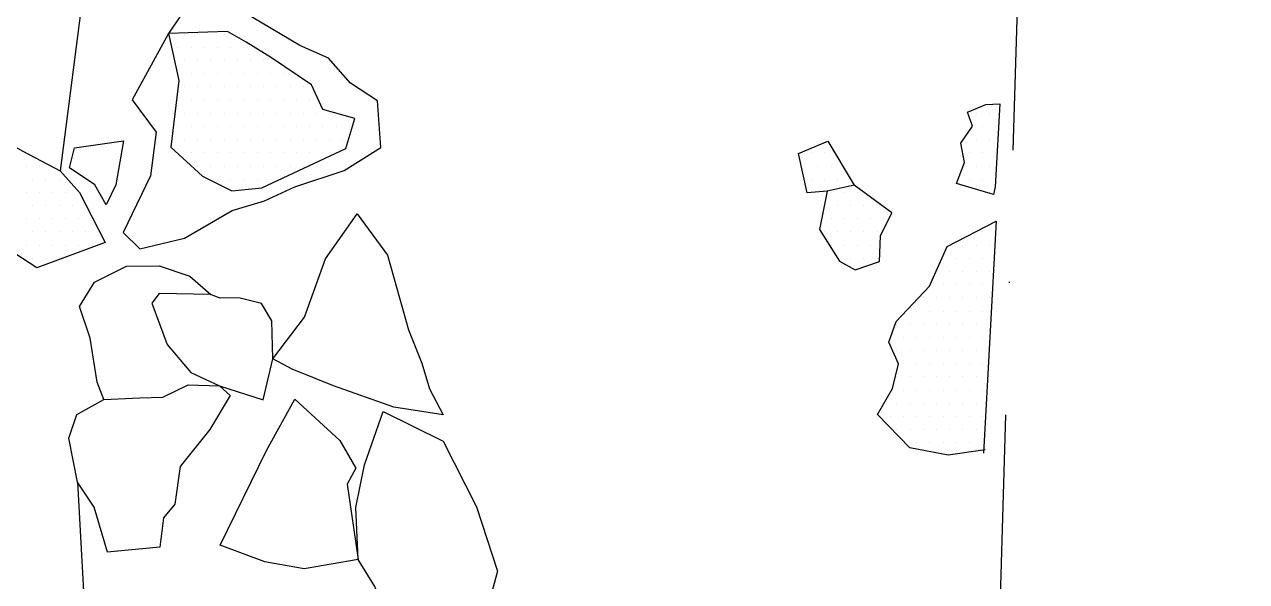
# Model space of a CAD drawing. Header units: metres. Extents: x -1264 to -948, y -1229 to -834.
# Drawn here: x -1063.3 to -947.5, y -1145.7 to -1092.8 of the extents above; entities that cross this region are included whole.
import ezdxf

# ---------------------------------------------------------------- set-up
doc = ezdxf.new("R2010")
doc.units = ezdxf.units.M
doc.header["$LTSCALE"] = 25
doc.header["$MEASUREMENT"] = 0
doc.linetypes.add('STRICHPUNKTX2', pattern=[2, 1, -0.5, 0, -0.5])
doc.layers.get('0').update_dxf_attribs({"linetype": 'CONTINUOUS'})
for name, color, linetype in [('BEFUND', 1, 'CONTINUOUS'), ('GRABUNGSGRENZE', 3, 'STRICHPUNKTX2'), ('STEINE', 4, 'CONTINUOUS'), ('STEINESCHRAFF', 4, 'CONTINUOUS')]:
    doc.layers.add(name, color=color, linetype=linetype)

# ---------------------------------------------------------------- blocks, each defined once
blk = doc.blocks.new('*X3')
at = {"color": 0}
for p, q in [((-1049.375, -1093.75), (-1049.375, -1093.75)), ((-1048.125, -1093.75), (-1048.125, -1093.75)), ((-1046.875, -1093.75), (-1046.875, -1093.75)), ((-1045.625, -1093.75), (-1045.625, -1093.75)), ((-1044.375, -1093.75), (-1044.375, -1093.75)), ((-1048.75, -1095), (-1048.75, -1095)), ((-1047.5, -1095), (-1047.5, -1095)), ((-1046.25, -1095), (-1046.25, -1095)), ((-1045, -1095), (-1045, -1095)), ((-1043.75, -1095), (-1043.75, -1095)), ((-1042.5, -1095), (-1042.5, -1095)), ((-1048.125, -1096.25), (-1048.125, -1096.25)), ((-1046.875, -1096.25), (-1046.875, -1096.25)), ((-1045.625, -1096.25), (-1045.625, -1096.25)), ((-1044.375, -1096.25), (-1044.375, -1096.25)), ((-1043.125, -1096.25), (-1043.125, -1096.25)), ((-1041.875, -1096.25), (-1041.875, -1096.25)), ((-1040.625, -1096.25), (-1040.625, -1096.25)), ((-1048.75, -1097.5), (-1048.75, -1097.5)), ((-1047.5, -1097.5), (-1047.5, -1097.5)), ((-1046.25, -1097.5), (-1046.25, -1097.5)), ((-1045, -1097.5), (-1045, -1097.5)), ((-1043.75, -1097.5), (-1043.75, -1097.5)), ((-1042.5, -1097.5), (-1042.5, -1097.5)), ((-1041.25, -1097.5), (-1041.25, -1097.5)), ((-1040, -1097.5), (-1040, -1097.5)), ((-1038.75, -1097.5), (-1038.75, -1097.5)), ((-1048.125, -1098.75), (-1048.125, -1098.75)), ((-1046.875, -1098.75), (-1046.875, -1098.75)), ((-1045.625, -1098.75), (-1045.625, -1098.75)), ((-1044.375, -1098.75), (-1044.375, -1098.75)), ((-1043.125, -1098.75), (-1043.125, -1098.75)), ((-1041.875, -1098.75), (-1041.875, -1098.75)), ((-1040.625, -1098.75), (-1040.625, -1098.75)), ((-1039.375, -1098.75), (-1039.375, -1098.75)), ((-1038.125, -1098.75), (-1038.125, -1098.75)), ((-1036.875, -1098.75), (-1036.875, -1098.75)), ((-1048.75, -1100), (-1048.75, -1100)), ((-1047.5, -1100), (-1047.5, -1100)), ((-1046.25, -1100), (-1046.25, -1100)), ((-1045, -1100), (-1045, -1100)), ((-1043.75, -1100), (-1043.75, -1100)), ((-1042.5, -1100), (-1042.5, -1100)), ((-1041.25, -1100), (-1041.25, -1100)), ((-1040, -1100), (-1040, -1100)), ((-1038.75, -1100), (-1038.75, -1100)), ((-1037.5, -1100), (-1037.5, -1100)), ((-1036.25, -1100), (-1036.25, -1100)), ((-1048.125, -1101.25), (-1048.125, -1101.25)), ((-1046.875, -1101.25), (-1046.875, -1101.25)), ((-1045.625, -1101.25), (-1045.625, -1101.25)), ((-1044.375, -1101.25), (-1044.375, -1101.25)), ((-1043.125, -1101.25), (-1043.125, -1101.25)), ((-1041.875, -1101.25), (-1041.875, -1101.25)), ((-1040.625, -1101.25), (-1040.625, -1101.25)), ((-1039.375, -1101.25), (-1039.375, -1101.25)), ((-1038.125, -1101.25), (-1038.125, -1101.25)), ((-1036.875, -1101.25), (-1036.875, -1101.25)), ((-1035.625, -1101.25), (-1035.625, -1101.25)), ((-1034.375, -1101.25), (-1034.375, -1101.25)), ((-973.125, -1101.25), (-973.125, -1101.25)), ((-971.875, -1101.25), (-971.875, -1101.25)), ((-1048.75, -1102.5), (-1048.75, -1102.5)), ((-1047.5, -1102.5), (-1047.5, -1102.5)), ((-1046.25, -1102.5), (-1046.25, -1102.5)), ((-1045, -1102.5), (-1045, -1102.5)), ((-1043.75, -1102.5), (-1043.75, -1102.5)), ((-1042.5, -1102.5), (-1042.5, -1102.5)), ((-1041.25, -1102.5), (-1041.25, -1102.5)), ((-1040, -1102.5), (-1040, -1102.5)), ((-1038.75, -1102.5), (-1038.75, -1102.5)), ((-1037.5, -1102.5), (-1037.5, -1102.5)), ((-1036.25, -1102.5), (-1036.25, -1102.5)), ((-1035, -1102.5), (-1035, -1102.5)), ((-1033.75, -1102.5), (-1033.75, -1102.5)), ((-1032.5, -1102.5), (-1032.5, -1102.5)), ((-972.5, -1102.5), (-972.5, -1102.5)), ((-971.25, -1102.5), (-971.25, -1102.5)), ((-1048.125, -1103.75), (-1048.125, -1103.75)), ((-1046.875, -1103.75), (-1046.875, -1103.75)), ((-1045.625, -1103.75), (-1045.625, -1103.75)), ((-1044.375, -1103.75), (-1044.375, -1103.75)), ((-1043.125, -1103.75), (-1043.125, -1103.75)), ((-1041.875, -1103.75), (-1041.875, -1103.75)), ((-1040.625, -1103.75), (-1040.625, -1103.75)), ((-1039.375, -1103.75), (-1039.375, -1103.75)), ((-1038.125, -1103.75), (-1038.125, -1103.75)), ((-1036.875, -1103.75), (-1036.875, -1103.75)), ((-1035.625, -1103.75), (-1035.625, -1103.75)), ((-1034.375, -1103.75), (-1034.375, -1103.75)), ((-1033.125, -1103.75), (-1033.125, -1103.75)), ((-973.125, -1103.75), (-973.125, -1103.75)), ((-971.875, -1103.75), (-971.875, -1103.75)), ((-1048.75, -1105), (-1048.75, -1105)), ((-1047.5, -1105), (-1047.5, -1105)), ((-1046.25, -1105), (-1046.25, -1105)), ((-1045, -1105), (-1045, -1105)), ((-1043.75, -1105), (-1043.75, -1105)), ((-1042.5, -1105), (-1042.5, -1105)), ((-1041.25, -1105), (-1041.25, -1105)), ((-1040, -1105), (-1040, -1105)), ((-1038.75, -1105), (-1038.75, -1105)), ((-1037.5, -1105), (-1037.5, -1105)), ((-1036.25, -1105), (-1036.25, -1105)), ((-1035, -1105), (-1035, -1105)), ((-1033.75, -1105), (-1033.75, -1105)), ((-988.75, -1105), (-988.75, -1105)), ((-987.5, -1105), (-987.5, -1105)), ((-973.75, -1105), (-973.75, -1105)), ((-972.5, -1105), (-972.5, -1105)), ((-971.25, -1105), (-971.25, -1105)), ((-1063.125, -1106.25), (-1063.125, -1106.25)), ((-1061.875, -1106.25), (-1061.875, -1106.25)), ((-1046.875, -1106.25), (-1046.875, -1106.25)), ((-1045.625, -1106.25), (-1045.625, -1106.25)), ((-1044.375, -1106.25), (-1044.375, -1106.25)), ((-1043.125, -1106.25), (-1043.125, -1106.25)), ((-1041.875, -1106.25), (-1041.875, -1106.25)), ((-1040.625, -1106.25), (-1040.625, -1106.25)), ((-1039.375, -1106.25), (-1039.375, -1106.25)), ((-1038.125, -1106.25), (-1038.125, -1106.25)), ((-1036.875, -1106.25), (-1036.875, -1106.25)), ((-989.375, -1106.25), (-989.375, -1106.25)), ((-988.125, -1106.25), (-988.125, -1106.25)), ((-986.875, -1106.25), (-986.875, -1106.25)), ((-973.125, -1106.25), (-973.125, -1106.25)), ((-971.875, -1106.25), (-971.875, -1106.25)), ((-1062.5, -1107.5), (-1062.5, -1107.5)), ((-1061.25, -1107.5), (-1061.25, -1107.5)), ((-1060, -1107.5), (-1060, -1107.5)), ((-1045, -1107.5), (-1045, -1107.5)), ((-1043.75, -1107.5), (-1043.75, -1107.5)), ((-1042.5, -1107.5), (-1042.5, -1107.5)), ((-1041.25, -1107.5), (-1041.25, -1107.5)), ((-1040, -1107.5), (-1040, -1107.5)), ((-988.75, -1107.5), (-988.75, -1107.5)), ((-987.5, -1107.5), (-987.5, -1107.5)), ((-986.25, -1107.5), (-986.25, -1107.5)), ((-973.75, -1107.5), (-973.75, -1107.5)), ((-972.5, -1107.5), (-972.5, -1107.5)), ((-1063.125, -1108.75), (-1063.125, -1108.75)), ((-1061.875, -1108.75), (-1061.875, -1108.75)), ((-1060.625, -1108.75), (-1060.625, -1108.75)), ((-1059.375, -1108.75), (-1059.375, -1108.75)), ((-1058.125, -1108.75), (-1058.125, -1108.75)), ((-986.875, -1108.75), (-986.875, -1108.75)), ((-985.625, -1108.75), (-985.625, -1108.75)), ((-984.375, -1108.75), (-984.375, -1108.75)), ((-971.875, -1108.75), (-971.875, -1108.75)), ((-1062.5, -1110), (-1062.5, -1110)), ((-1061.25, -1110), (-1061.25, -1110)), ((-1060, -1110), (-1060, -1110)), ((-1058.75, -1110), (-1058.75, -1110)), ((-1057.5, -1110), (-1057.5, -1110)), ((-987.5, -1110), (-987.5, -1110)), ((-986.25, -1110), (-986.25, -1110)), ((-985, -1110), (-985, -1110)), ((-983.75, -1110), (-983.75, -1110)), ((-982.5, -1110), (-982.5, -1110)), ((-1063.125, -1111.25), (-1063.125, -1111.25)), ((-1061.875, -1111.25), (-1061.875, -1111.25)), ((-1060.625, -1111.25), (-1060.625, -1111.25)), ((-1059.375, -1111.25), (-1059.375, -1111.25)), ((-1058.125, -1111.25), (-1058.125, -1111.25)), ((-1056.875, -1111.25), (-1056.875, -1111.25)), ((-986.875, -1111.25), (-986.875, -1111.25)), ((-985.625, -1111.25), (-985.625, -1111.25)), ((-984.375, -1111.25), (-984.375, -1111.25)), ((-983.125, -1111.25), (-983.125, -1111.25)), ((-981.875, -1111.25), (-981.875, -1111.25)), ((-1062.5, -1112.5), (-1062.5, -1112.5)), ((-1061.25, -1112.5), (-1061.25, -1112.5)), ((-1060, -1112.5), (-1060, -1112.5)), ((-1058.75, -1112.5), (-1058.75, -1112.5)), ((-1057.5, -1112.5), (-1057.5, -1112.5)), ((-1056.25, -1112.5), (-1056.25, -1112.5)), ((-987.5, -1112.5), (-987.5, -1112.5)), ((-986.25, -1112.5), (-986.25, -1112.5)), ((-985, -1112.5), (-985, -1112.5)), ((-983.75, -1112.5), (-983.75, -1112.5)), ((-982.5, -1112.5), (-982.5, -1112.5)), ((-972.5, -1112.5), (-972.5, -1112.5)), ((-1063.125, -1113.75), (-1063.125, -1113.75)), ((-1061.875, -1113.75), (-1061.875, -1113.75)), ((-1060.625, -1113.75), (-1060.625, -1113.75)), ((-1059.375, -1113.75), (-1059.375, -1113.75)), ((-1058.125, -1113.75), (-1058.125, -1113.75)), ((-1056.875, -1113.75), (-1056.875, -1113.75)), ((-986.875, -1113.75), (-986.875, -1113.75)), ((-985.625, -1113.75), (-985.625, -1113.75)), ((-984.375, -1113.75), (-984.375, -1113.75)), ((-983.125, -1113.75), (-983.125, -1113.75)), ((-974.375, -1113.75), (-974.375, -1113.75)), ((-973.125, -1113.75), (-973.125, -1113.75)), ((-971.875, -1113.75), (-971.875, -1113.75)), ((-1062.5, -1115), (-1062.5, -1115)), ((-1061.25, -1115), (-1061.25, -1115)), ((-1060, -1115), (-1060, -1115)), ((-985, -1115), (-985, -1115)), ((-983.75, -1115), (-983.75, -1115)), ((-982.5, -1115), (-982.5, -1115)), ((-976.25, -1115), (-976.25, -1115)), ((-975, -1115), (-975, -1115)), ((-973.75, -1115), (-973.75, -1115)), ((-972.5, -1115), (-972.5, -1115)), ((-976.875, -1116.25), (-976.875, -1116.25)), ((-975.625, -1116.25), (-975.625, -1116.25)), ((-974.375, -1116.25), (-974.375, -1116.25)), ((-973.125, -1116.25), (-973.125, -1116.25)), ((-971.875, -1116.25), (-971.875, -1116.25)), ((-976.25, -1117.5), (-976.25, -1117.5)), ((-975, -1117.5), (-975, -1117.5)), ((-973.75, -1117.5), (-973.75, -1117.5)), ((-972.5, -1117.5), (-972.5, -1117.5)), ((-978.125, -1118.75), (-978.125, -1118.75)), ((-976.875, -1118.75), (-976.875, -1118.75)), ((-975.625, -1118.75), (-975.625, -1118.75)), ((-974.375, -1118.75), (-974.375, -1118.75)), ((-973.125, -1118.75), (-973.125, -1118.75)), ((-971.875, -1118.75), (-971.875, -1118.75)), ((-978.75, -1120), (-978.75, -1120)), ((-977.5, -1120), (-977.5, -1120)), ((-976.25, -1120), (-976.25, -1120)), ((-975, -1120), (-975, -1120)), ((-973.75, -1120), (-973.75, -1120)), ((-972.5, -1120), (-972.5, -1120)), ((-980.625, -1121.25), (-980.625, -1121.25)), ((-979.375, -1121.25), (-979.375, -1121.25)), ((-978.125, -1121.25), (-978.125, -1121.25)), ((-976.875, -1121.25), (-976.875, -1121.25)), ((-975.625, -1121.25), (-975.625, -1121.25)), ((-974.375, -1121.25), (-974.375, -1121.25)), ((-973.125, -1121.25), (-973.125, -1121.25)), ((-971.875, -1121.25), (-971.875, -1121.25)), ((-980, -1122.5), (-980, -1122.5)), ((-978.75, -1122.5), (-978.75, -1122.5)), ((-977.5, -1122.5), (-977.5, -1122.5)), ((-976.25, -1122.5), (-976.25, -1122.5)), ((-975, -1122.5), (-975, -1122.5)), ((-973.75, -1122.5), (-973.75, -1122.5)), ((-972.5, -1122.5), (-972.5, -1122.5)), ((-980.625, -1123.75), (-980.625, -1123.75)), ((-979.375, -1123.75), (-979.375, -1123.75)), ((-978.125, -1123.75), (-978.125, -1123.75)), ((-976.875, -1123.75), (-976.875, -1123.75)), ((-975.625, -1123.75), (-975.625, -1123.75)), ((-974.375, -1123.75), (-974.375, -1123.75)), ((-973.125, -1123.75), (-973.125, -1123.75)), ((-980, -1125), (-980, -1125)), ((-978.75, -1125), (-978.75, -1125)), ((-977.5, -1125), (-977.5, -1125)), ((-976.25, -1125), (-976.25, -1125)), ((-975, -1125), (-975, -1125)), ((-973.75, -1125), (-973.75, -1125)), ((-972.5, -1125), (-972.5, -1125)), ((-980.625, -1126.25), (-980.625, -1126.25)), ((-979.375, -1126.25), (-979.375, -1126.25)), ((-978.125, -1126.25), (-978.125, -1126.25)), ((-976.875, -1126.25), (-976.875, -1126.25)), ((-975.625, -1126.25), (-975.625, -1126.25)), ((-974.375, -1126.25), (-974.375, -1126.25)), ((-973.125, -1126.25), (-973.125, -1126.25)), ((-980, -1127.5), (-980, -1127.5)), ((-978.75, -1127.5), (-978.75, -1127.5)), ((-977.5, -1127.5), (-977.5, -1127.5)), ((-976.25, -1127.5), (-976.25, -1127.5)), ((-975, -1127.5), (-975, -1127.5)), ((-973.75, -1127.5), (-973.75, -1127.5)), ((-972.5, -1127.5), (-972.5, -1127.5)), ((-980.625, -1128.75), (-980.625, -1128.75)), ((-979.375, -1128.75), (-979.375, -1128.75)), ((-978.125, -1128.75), (-978.125, -1128.75)), ((-976.875, -1128.75), (-976.875, -1128.75)), ((-975.625, -1128.75), (-975.625, -1128.75)), ((-974.375, -1128.75), (-974.375, -1128.75)), ((-973.125, -1128.75), (-973.125, -1128.75)), ((-981.25, -1130), (-981.25, -1130)), ((-980, -1130), (-980, -1130)), ((-978.75, -1130), (-978.75, -1130)), ((-977.5, -1130), (-977.5, -1130)), ((-976.25, -1130), (-976.25, -1130)), ((-975, -1130), (-975, -1130)), ((-973.75, -1130), (-973.75, -1130)), ((-972.5, -1130), (-972.5, -1130)), ((-980.625, -1131.25), (-980.625, -1131.25)), ((-979.375, -1131.25), (-979.375, -1131.25)), ((-978.125, -1131.25), (-978.125, -1131.25)), ((-976.875, -1131.25), (-976.875, -1131.25)), ((-975.625, -1131.25), (-975.625, -1131.25)), ((-974.375, -1131.25), (-974.375, -1131.25)), ((-973.125, -1131.25), (-973.125, -1131.25)), ((-978.75, -1132.5), (-978.75, -1132.5)), ((-977.5, -1132.5), (-977.5, -1132.5)), ((-976.25, -1132.5), (-976.25, -1132.5)), ((-975, -1132.5), (-975, -1132.5)), ((-973.75, -1132.5), (-973.75, -1132.5)), ((-972.5, -1132.5), (-972.5, -1132.5))]:
    blk.add_line(p, q, dxfattribs=at)

msp = doc.modelspace()

# ---------------------------------------------------------------- linework, layer by layer
at = {"layer": 'BEFUND'}
for points in [[(-1020.97, -900.7), (-1027.27, -928.09), (-1030.87, -949.92), (-1034.63, -965.37), (-1040.94, -988.99), (-1049.39, -1006.8), (-1051.26, -1025.92), (-1051.35, -1040.1), (-1059.91, -1106.71)], [(-1058.26, -1136.24), (-1056.14, -1174.74), (-1056.53, -1196.06)]]:
    msp.add_lwpolyline(points, dxfattribs=at)
at = {"layer": 'GRABUNGSGRENZE', "flags": 128}
msp.add_lwpolyline([(-1180.96, -1142.04), (-1157.9, -1144.28), (-1123.31, -1164.29), (-973.17, -1228.84), (-968.65, -1071.55), (-955.65, -1003.05), (-947.51, -922), (-1163.08, -834.15)], dxfattribs=at)
at = {"layer": 'STEINE'}
for points in [[(-1029.52, -1104.5), (-1029.83, -1100.06), (-1032.38, -1098.38), (-1034.47, -1096.03), (-1037.18, -1094.81), (-1041.77, -1092.11), (-1044.63, -1090.69), (-1046.97, -1089.77), (-1049.62, -1093.7), (-1053.09, -1099.98), (-1050.79, -1103.04), (-1051.35, -1107.17), (-1053.94, -1112.57), (-1052.36, -1114.1), (-1048.13, -1113.08), (-1043.59, -1110.48), (-1040.53, -1109.55), (-1037.68, -1108.23), (-1032.99, -1106.69), (-1029.52, -1104.5)], [(-1032.83, -1104.6), (-1031.97, -1101.74), (-1035.03, -1100.88), (-1036.1, -1098.54), (-1039.88, -1095.99), (-1042.28, -1094.51), (-1044.06, -1093.49), (-1049.62, -1093.7), (-1048.65, -1098.14), (-1049.41, -1104.46), (-1046.4, -1107.21), (-1043.64, -1108.59), (-1040.79, -1108.33), (-1032.83, -1104.6)], [(-971.48, -1108.94), (-975, -1107.92), (-974.24, -1105.93), (-974.59, -1104.09), (-973.47, -1102.46), (-973.93, -1101.14), (-972.2, -1100.42), (-970.87, -1100.37), (-971.33, -1108.22), (-971.48, -1108.94)], [(-1062.1, -1115.9), (-1064.91, -1114.06), (-1066.54, -1110.49), (-1067.46, -1107.33), (-1067.98, -1102.28), (-1063.43, -1104.83), (-1059.91, -1106.71), (-1058.08, -1108.75), (-1055.62, -1113.49), (-1062.1, -1115.9)], [(-1055.53, -1109.92), (-1056.6, -1108.04), (-1059, -1106.41), (-1058.54, -1104.52), (-1053.9, -1103.85), (-1054.61, -1108.04), (-1055.53, -1109.92)], [(-987.24, -1108.64), (-989.12, -1108.8), (-989.94, -1105.08), (-987.19, -1103.9), (-984.69, -1108.08), (-987.24, -1108.64)], [(-987.24, -1108.64), (-987.95, -1112.27), (-986.06, -1115.27), (-984.58, -1116.09), (-982.29, -1115.32), (-982.19, -1112.87), (-981.12, -1110.68), (-984.69, -1108.08)], [(-1039.75, -1124.55), (-1036.75, -1120.57), (-1034.76, -1115.06), (-1031.76, -1110.77), (-1028.9, -1114.7), (-1026.9, -1121.78), (-1025.63, -1124.94), (-1024.91, -1127.39), (-1023.63, -1129.84), (-1028.28, -1129.13), (-1033.99, -1127.09), (-1037.92, -1125.52), (-1039.75, -1124.55)], [(-972.28, -1133.16), (-975.79, -1133.68), (-979.42, -1132.96), (-982.48, -1129.81), (-981.05, -1127.36), (-980.49, -1125.01), (-981.41, -1122.97), (-980.7, -1120.98), (-977.54, -1117.66), (-975.86, -1113.89), (-971.22, -1111.49), (-972.43, -1133.47)], [(-1055.77, -1128.39), (-1056.38, -1126.75), (-1057.05, -1122.57), (-1058.07, -1119.56), (-1056.64, -1117.27), (-1053.63, -1115.74), (-1050.52, -1115.73), (-1047.61, -1116.7), (-1045.62, -1118.43)], [(-1045.62, -1118.43), (-1050.52, -1118.33), (-1051.23, -1119.25), (-1049.75, -1123.18), (-1047.51, -1125.83), (-1044.8, -1127.1), (-1040.67, -1128.42), (-1039.75, -1124.55), (-1039.86, -1120.93), (-1040.83, -1119.3), (-1042.97, -1118.74), (-1044.76, -1118.79), (-1045.62, -1118.43)], [(-1055.4, -1142.87), (-1056.67, -1138.59), (-1058.26, -1136.24), (-1059.08, -1132.06), (-1058.31, -1129.82), (-1055.77, -1128.39), (-1052.35, -1128.23), (-1050.16, -1128.18), (-1047.76, -1127), (-1044.8, -1127.1), (-1043.78, -1128.02), (-1045.72, -1131.23), (-1048.52, -1134.75), (-1049.03, -1138.33), (-1050.1, -1139.6), (-1050.45, -1142.41), (-1055.4, -1142.87)], [(-1031.68, -1143.56), (-1036.78, -1144.44), (-1040.5, -1143.78), (-1044.74, -1142.2), (-1040.36, -1133.22), (-1037.66, -1128.37), (-1033.42, -1132.29), (-1031.89, -1134.89), (-1032.71, -1136.43), (-1031.68, -1143.56)], [(-1027.65, -1152.13), (-1030.1, -1146.11), (-1031.68, -1143.56), (-1031.89, -1138.62), (-1031.08, -1134.59), (-1029.3, -1129.54), (-1023.63, -1132.34), (-1020.47, -1138.56), (-1018.47, -1144.68), (-1019.79, -1149.57), (-1020.05, -1152.63), (-1027.65, -1152.13)]]:
    msp.add_lwpolyline(points, dxfattribs=at)

# ---------------------------------------------------------------- block references
at = {"layer": 'STEINESCHRAFF'}
msp.add_blockref('*X3', (0, 0), dxfattribs=at)

doc.saveas('drawing.dxf')
